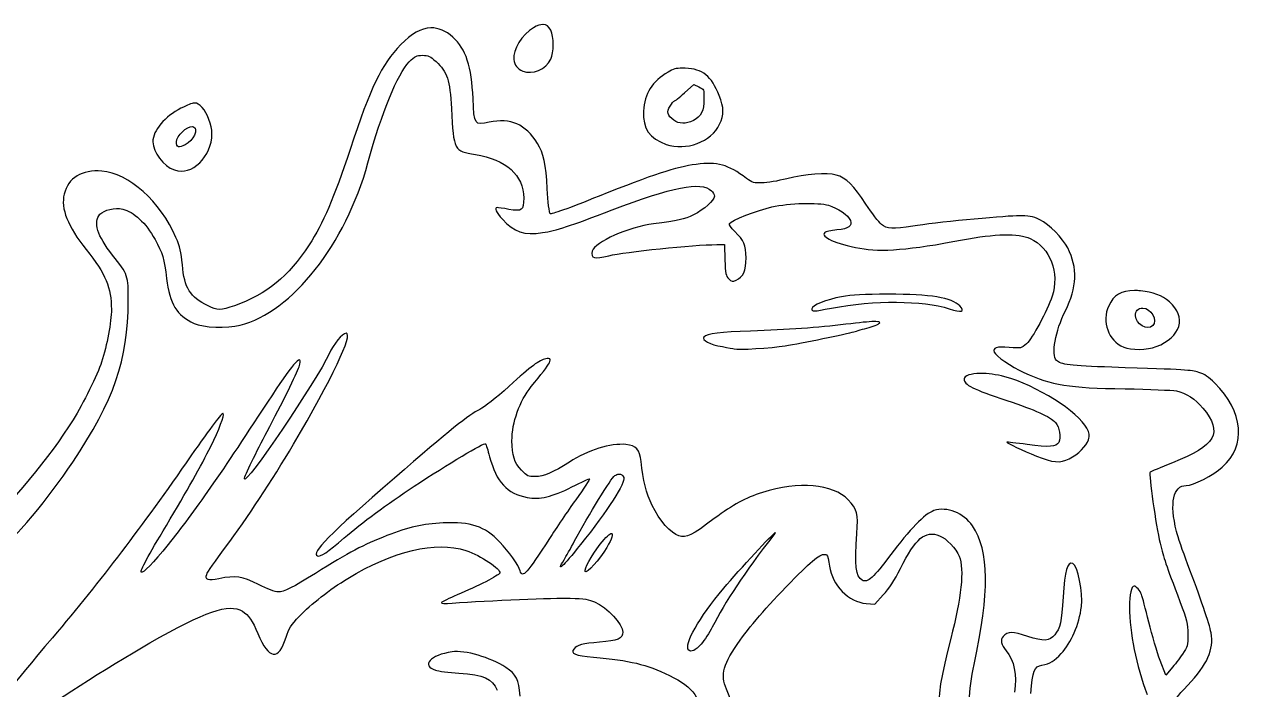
# Model space of a CAD drawing. Extents: x 61 to 2916, y 182 to 2969.
# Drawn here: x 1934 to 2554, y 2631 to 2969 of the extents above; entities that cross this region are included whole.
import ezdxf

# ---------------------------------------------------------------- set-up
doc = ezdxf.new("R2010")
doc.units = 0
doc.layers.add('Layer_1', color=7, linetype='CONTINUOUS')

msp = doc.modelspace()

# ---------------------------------------------------------------- linework, layer by layer
at = {"layer": 'Layer_1', "color": 7}
for points in [[(2140.15566, 2967.050985), (2140.15566, 2967.047867)], [(2140.15773, 2967.050021), (2140.15566, 2967.050985)], [(2197.034025, 2968.753138), (2197.03275, 2968.753138)], [(2135.85634, 2953.118519), (2135.85634, 2953.117351)], [(2135.85634, 2953.117351), (2135.85634, 2953.115851)], [(2268.863124, 2934.10361), (2273.607712, 2938.337031)], [(2273.607712, 2938.337031), (2276.175626, 2937.112412)], [(2285.21962, 2857.09943), (2289.072142, 2857.115588), (2289.363686, 2849.240563)], [(2361.111062, 2675.019332), (2365.433853, 2674.705848), (2369.746355, 2679.365538)], [(2515.92439, 2641.952775), (2513.070857, 2638.664207), (2510.289182, 2646.077792)]]:
    msp.add_lwpolyline(points, dxfattribs=at)
for points in [[(2267.714692, 2946.556291)], [(2020.120085, 2928.862388)], [(2019.156275, 2916.93267)], [(2372.117289, 2831.905536)], [(2497.234407, 2833.784957)], [(2501.502972, 2824.86401)], [(2364.965937, 2818.049535)], [(2418.991024, 2791.691054)], [(2235.571495, 2740.626444)], [(2314.844708, 2710.960343)], [(2231.809766, 2710.547249)]]:
    msp.add_lwpolyline(points, close=True, dxfattribs=at)
for points in [[(2140.15566, 2967.047867), (2135.253635, 2966.945111), (2130.156785, 2964.119377), (2124.86559, 2958.567859)], [(2151.24225, 2962.346397), (2147.664944, 2965.562706), (2143.970453, 2967.129896), (2140.15773, 2967.050021)], [(2192.273478, 2967.119836), (2186.334565, 2963.638775), (2181.476222, 2955.829826), (2182.256886, 2951.019684)], [(2197.03275, 2968.753138), (2195.723621, 2968.770713), (2194.156738, 2968.223741), (2192.273478, 2967.119836)], [(2200.929011, 2965.864458), (2199.97532, 2967.773553), (2198.716875, 2968.729792), (2197.034025, 2968.753138)], [(2200.999594, 2951.097325), (2202.678843, 2954.635235), (2202.642021, 2962.436199), (2200.929011, 2965.864458)], [(2161.531309, 2931.149523), (2160.834834, 2947.4371), (2157.887785, 2956.371503), (2151.24225, 2962.346397)], [(2124.86559, 2958.567859), (2114.953625, 2948.168251), (2109.580679, 2937.072693), (2099.093024, 2905.352843)], [(2129.137074, 2949.722997), (2132.09875, 2952.770256), (2132.786437, 2953.118519), (2135.85634, 2953.118519)], [(2135.85634, 2953.115851), (2138.83474, 2953.115851), (2139.724481, 2952.704393), (2142.749908, 2949.928342)], [(2108.158986, 2898.525081), (2115.348804, 2924.674815), (2123.043984, 2943.453651), (2129.137074, 2949.722997)], [(2142.749908, 2949.928342), (2148.475343, 2944.674718), (2149.769647, 2940.722963), (2150.551671, 2926.115766)], [(2182.256886, 2951.019684), (2182.759158, 2947.924199), (2183.915301, 2946.4474), (2186.866715, 2945.128064)], [(2186.866715, 2945.128064), (2191.419453, 2943.093082), (2198.6506, 2946.147086), (2200.999594, 2951.097325)], [(2267.714635, 2946.556293), (2264.42414, 2946.572734), (2263.180407, 2946.177873), (2260.501715, 2944.608041)], [(2269.261563, 2946.525535), (2268.697807, 2946.542826), (2268.184706, 2946.554023), (2267.714692, 2946.556291)], [(2286.473529, 2932.662206), (2282.479472, 2942.707212), (2278.068551, 2946.260177), (2269.261563, 2946.525535)], [(2260.501715, 2944.608041), (2252.515898, 2939.928103), (2248.577882, 2933.639864), (2248.114983, 2924.829661)], [(2263.616008, 2929.867267), (2263.891537, 2929.867267), (2266.253257, 2931.775443), (2268.863124, 2934.10361)], [(2276.175626, 2937.112412), (2278.714626, 2935.900858), (2278.742009, 2935.836936), (2278.742009, 2930.929288)], [(2020.120085, 2928.862388), (2018.648304, 2928.806148), (2016.684569, 2927.952537), (2013.302741, 2926.266681)], [(2023.987348, 2926.676835), (2022.571268, 2928.178264), (2021.591838, 2928.918945), (2020.120085, 2928.862388)], [(2169.727174, 2919.121653), (2162.285865, 2917.521822), (2162.102577, 2917.791007), (2161.531309, 2931.149523)], [(2261.510994, 2927.26862), (2262.392855, 2928.695801), (2263.341075, 2929.865765), (2263.616008, 2929.867267)], [(2278.742009, 2930.929288), (2278.742009, 2924.96452), (2277.312351, 2922.084346), (2273.335302, 2920.042539)], [(2286.691797, 2918.151416), (2289.003685, 2923.118831), (2288.954164, 2926.423162), (2286.473529, 2932.662206)], [(2013.302741, 2926.266681), (2005.150813, 2922.202942), (1999.024869, 2914.897221), (1999.024869, 2909.239279)], [(2028.991194, 2913.414101), (2028.991194, 2917.723913), (2026.697476, 2923.803125), (2023.987348, 2926.676835)], [(2150.551671, 2926.115766), (2151.695426, 2904.753892), (2151.8464, 2904.463362), (2162.709958, 2902.783656)], [(2194.212127, 2908.418), (2188.146788, 2918.214606), (2180.683369, 2921.477186), (2169.727174, 2919.121653)], [(2248.114983, 2924.829661), (2247.642701, 2915.841932), (2250.908138, 2911.035407), (2259.602307, 2907.916524)], [(2263.463617, 2920.17143), (2260.102851, 2922.815038), (2259.688566, 2924.320361), (2261.510994, 2927.26862)], [(2010.991137, 2909.262724), (2010.991137, 2912.32941), (2016.336644, 2917.165696), (2019.156275, 2916.93267)], [(2019.683605, 2916.816951), (2022.32556, 2915.803248), (2019.562566, 2909.844299), (2015.469183, 2907.727569)], [(2019.156275, 2916.932662), (2019.344212, 2916.916788), (2019.520471, 2916.879399), (2019.683605, 2916.816951)], [(2259.602307, 2907.916524), (2269.471441, 2904.37606), (2282.584411, 2909.330263), (2286.691797, 2918.151416)], [(2273.335302, 2920.042539), (2269.692459, 2918.172259), (2265.943345, 2918.220902), (2263.463617, 2920.17143)], [(1999.024869, 2909.239279), (1999.024869, 2903.948838), (2004.370801, 2896.965964), (2009.95989, 2894.957008)], [(2009.95989, 2894.957008), (2018.853959, 2891.760198), (2028.991194, 2901.591812), (2028.991194, 2913.414101)], [(2015.469183, 2907.727569), (2012.101896, 2905.986362), (2010.991137, 2906.367116), (2010.991137, 2909.262724)], [(2099.093024, 2905.352843), (2090.86062, 2880.454263), (2085.475825, 2867.917742), (2078.30242, 2856.949857)], [(2199.216001, 2885.337848), (2198.517598, 2898.01492), (2197.36619, 2903.32361), (2194.212127, 2908.418)], [(2043.286697, 2816.190353), (2069.818554, 2822.962949), (2096.798314, 2857.20565), (2108.158986, 2898.525081)], [(2162.709958, 2902.783656), (2178.239812, 2900.382599), (2187.241711, 2892.273318), (2187.241711, 2880.684956)], [(2274.727514, 2897.783198), (2264.621602, 2896.506844), (2252.789328, 2892.638736), (2225.596515, 2881.722604)], [(2300.368212, 2890.646462), (2290.675621, 2897.819184), (2285.788308, 2899.180229), (2274.727514, 2897.783198)], [(1973.162983, 2894.423611), (1963.138, 2895.228281), (1955.962724, 2890.842903), (1954.014438, 2882.722395)], [(2010.750985, 2860.754068), (2002.930201, 2878.801075), (1986.702172, 2893.336776), (1973.162983, 2894.423611)], [(2308.243251, 2888.36569), (2304.115682, 2888.254232), (2303.272599, 2888.497303), (2300.368212, 2890.646462)], [(2320.741272, 2890.485332), (2316.410004, 2889.387779), (2310.785596, 2888.434241), (2308.243251, 2888.36569)], [(2345.820992, 2892.377909), (2341.05795, 2893.711489), (2330.256924, 2892.896438), (2320.741272, 2890.485332)], [(2360.963093, 2877.664977), (2354.870598, 2887.008957), (2350.771687, 2890.991754), (2345.820992, 2892.377909)], [(2200.598859, 2872.706466), (2200.198577, 2873.10666), (2199.576597, 2878.79131), (2199.216001, 2885.337848)], [(2232.063184, 2874.679074), (2262.526424, 2886.370935), (2277.265097, 2889.221566), (2282.547731, 2884.440825)], [(2282.547731, 2884.440825), (2283.342596, 2883.721497), (2283.992016, 2882.457641), (2283.992016, 2881.632711)], [(1954.014438, 2882.722395), (1952.224042, 2875.258522), (1955.708087, 2866.514245), (1965.249846, 2854.525533)], [(2187.241711, 2880.684956), (2187.241711, 2874.374586), (2186.484887, 2873.802941), (2179.666975, 2874.972047)], [(2225.596515, 2881.722604), (2209.914015, 2875.427082), (2201.068788, 2872.236282), (2200.598859, 2872.706466)], [(2283.992016, 2881.632711), (2283.992016, 2879.46543), (2278.812563, 2874.862674), (2273.342587, 2872.169789)], [(2313.242108, 2876.230389), (2321.951896, 2878.145669), (2336.750692, 2878.583192), (2341.926771, 2877.078535)], [(1978.566742, 2851.765659), (1970.735442, 2861.606364), (1968.631845, 2868.417353), (1972.178508, 2872.456642)], [(1972.178508, 2872.456642), (1974.166167, 2874.720448), (1979.729687, 2875.993676), (1983.70838, 2875.096298)], [(1983.70838, 2875.096298), (1989.242505, 2873.848219), (1995.504257, 2867.988951), (2000.154224, 2859.706601)], [(2173.728544, 2875.865606), (2172.11537, 2875.865606), (2173.164901, 2873.585022), (2176.470704, 2869.908066)], [(2179.666975, 2874.972047), (2176.805108, 2875.462773), (2174.133248, 2875.865606), (2173.728544, 2875.865606)], [(2196.855527, 2863.149255), (2203.757344, 2864.193933), (2210.480748, 2866.395595), (2232.063184, 2874.679074)], [(2273.342587, 2872.169789), (2268.653501, 2869.861431), (2265.685419, 2869.197583), (2253.048558, 2867.633151)], [(2291.698591, 2867.820695), (2292.26042, 2869.28455), (2305.940293, 2874.624708), (2313.242108, 2876.230389)], [(2341.926771, 2877.078535), (2346.588928, 2875.723207), (2352.145333, 2871.875561), (2353.053811, 2869.374902)], [(2368.754623, 2867.345116), (2367.46066, 2868.433896), (2363.954305, 2873.077514), (2360.963093, 2877.664977)], [(2176.470704, 2869.908066), (2182.324549, 2863.397214), (2187.392316, 2861.716901), (2196.855527, 2863.149255)], [(2253.048558, 2867.633151), (2240.685523, 2866.102548), (2223.194797, 2858.300737), (2222.068504, 2853.813774)], [(2294.396871, 2863.698614), (2292.409523, 2865.589595), (2291.420795, 2867.098518), (2291.698591, 2867.820695)], [(2353.053811, 2869.374902), (2354.105752, 2866.479892), (2352.248684, 2865.159425), (2346.226149, 2864.515998)], [(2384.803558, 2866.486718), (2374.663914, 2864.825012), (2371.550726, 2864.992435), (2368.754623, 2867.345116)], [(2437.366644, 2871.626865), (2429.07732, 2871.509482), (2395.292801, 2868.205797), (2384.803558, 2866.486718)], [(2449.125046, 2869.646394), (2445.263056, 2871.539926), (2444.168709, 2871.72324), (2437.366644, 2871.626865)], [(2463.370659, 2855.368516), (2460.812922, 2860.371109), (2453.890639, 2867.309612), (2449.125046, 2869.646394)], [(2000.154224, 2859.706601), (2003.867083, 2853.09338), (2004.891839, 2849.640564), (2006.019465, 2839.932615)], [(2013.995587, 2846.902463), (2013.430981, 2853.328484), (2012.79993, 2856.026128), (2010.750985, 2860.754068)], [(2300.102435, 2850.365567), (2300.085427, 2856.889311), (2299.077481, 2859.244875), (2294.396871, 2863.698614)], [(2339.993197, 2863.165407), (2337.791492, 2860.96385), (2345.467368, 2857.551864), (2357.920034, 2855.196631)], [(2346.226149, 2864.515998), (2343.219175, 2864.194622), (2340.414086, 2863.586384), (2339.993197, 2863.165407)], [(2357.920034, 2855.196631), (2368.530713, 2853.189852), (2383.382489, 2854.415962), (2409.925061, 2859.490104)], [(2409.925061, 2859.490104), (2426.432077, 2862.645812), (2438.35676, 2862.894873), (2444.310952, 2860.206416)], [(2444.310952, 2860.206416), (2454.47146, 2855.618575), (2459.335897, 2842.762416), (2455.411516, 2830.865504)], [(1965.249846, 2854.525533), (1975.068495, 2842.188368), (1977.980847, 2835.213629), (1977.980847, 2824.163621)], [(2078.30242, 2856.949857), (2067.699508, 2840.737954), (2057.044806, 2832.065377), (2040.380439, 2826.081109)], [(2222.068504, 2853.813774), (2221.139049, 2850.110411), (2222.995606, 2849.588531), (2230.494345, 2851.44951)], [(2230.494345, 2851.44951), (2238.459072, 2853.426061), (2273.586481, 2857.053004), (2285.21962, 2857.09943)], [(2462.213412, 2823.553476), (2468.083755, 2835.218187), (2468.454612, 2845.424387), (2463.370659, 2855.368516)], [(1986.542865, 2828.618125), (1986.629038, 2841.237364), (1986.387242, 2841.938603), (1978.566742, 2851.765659)], [(2289.363686, 2849.240563), (2289.616821, 2842.40631), (2289.869105, 2841.154787), (2291.27087, 2839.752733)], [(2295.04578, 2839.033496), (2298.607523, 2840.50875), (2300.130782, 2843.897695), (2300.102435, 2850.365567)], [(2027.072331, 2825.966844), (2017.736056, 2830.632833), (2015.046791, 2834.93985), (2013.995587, 2846.902463)], [(2006.019465, 2839.932615), (2007.518487, 2827.032342), (2011.148715, 2821.085512), (2019.953153, 2817.110275)], [(2291.27087, 2839.752733), (2292.688736, 2838.334935), (2293.149396, 2838.247869), (2295.04578, 2839.033496)], [(1958.362118, 2746.693548), (1979.364981, 2778.109566), (1986.335935, 2798.374203), (1986.542865, 2828.618125)], [(2348.492228, 2830.606218), (2340.892604, 2829.240388), (2333.492172, 2826.194501), (2333.492172, 2824.433344)], [(2343.391664, 2824.834717), (2365.195601, 2828.988229), (2389.65901, 2828.863084), (2403.242391, 2824.527095)], [(2372.117289, 2831.905536), (2359.915291, 2831.890512), (2353.761369, 2831.553172), (2348.492228, 2830.606218)], [(2408.524657, 2825.953861), (2404.55444, 2830.180051), (2393.839842, 2831.93111), (2372.117289, 2831.905536)], [(2455.411516, 2830.865504), (2452.985931, 2823.5115), (2445.369724, 2809.381702), (2442.450568, 2806.818554)], [(2497.234407, 2833.784938), (2490.552644, 2833.823942), (2486.612276, 2831.433373), (2484.153326, 2826.019781)], [(2500.269585, 2833.620888), (2499.19956, 2833.723871), (2498.188949, 2833.779402), (2497.234407, 2833.784957)], [(2515.003014, 2828.055931), (2511.25699, 2831.262492), (2506.632846, 2833.008735), (2500.269585, 2833.620888)], [(1977.980847, 2824.163621), (1977.972343, 2817.856625), (1975.766245, 2805.979408), (1973.020854, 2797.487265)], [(2040.380439, 2826.081109), (2033.591129, 2823.64315), (2031.753168, 2823.627528), (2027.072331, 2825.966844)], [(2333.492172, 2824.433344), (2333.492172, 2823.050566), (2334.166876, 2823.077461), (2343.391664, 2824.834717)], [(2403.242391, 2824.527095), (2409.537904, 2822.517614), (2411.304829, 2822.994428), (2408.524657, 2825.953861)], [(2457.641624, 2798.321461), (2454.826869, 2801.136302), (2457.018652, 2813.231583), (2462.213412, 2823.553476)], [(2484.153326, 2826.019781), (2480.479898, 2817.93288), (2483.913798, 2808.455473), (2491.748585, 2805.0578)], [(2497.742689, 2820.92943), (2497.742689, 2823.586616), (2498.963405, 2824.86401), (2501.502972, 2824.86401)], [(2501.502972, 2824.86401), (2505.482798, 2824.86401), (2509.119859, 2818.540006), (2506.593331, 2816.013399)], [(2508.279412, 2805.308298), (2520.839766, 2810.080864), (2523.901278, 2820.439282), (2515.003014, 2828.055931)], [(2019.953153, 2817.110275), (2024.710497, 2814.962202), (2036.632969, 2814.491904), (2043.286697, 2816.190353)], [(2350.742235, 2816.66086), (2336.542884, 2814.908411), (2321.205928, 2813.82129), (2302.367069, 2813.231654)], [(2364.965937, 2818.049535), (2362.358933, 2817.99253), (2357.868075, 2817.540306), (2350.742235, 2816.66086)], [(2362.554751, 2815.099334), (2365.545312, 2815.967175), (2367.992271, 2816.999726), (2367.992271, 2817.394752)], [(2365.970794, 2818.049535), (2365.673127, 2818.057472), (2365.338382, 2818.057755), (2364.965937, 2818.049535)], [(2367.992271, 2817.394752), (2367.992271, 2817.789855), (2367.399715, 2818.011584), (2365.970794, 2818.049535)], [(2506.593331, 2816.013399), (2503.896979, 2813.317079), (2497.742689, 2816.73527), (2497.742689, 2820.92943)], [(2070.402521, 2755.867894), (2089.906107, 2788.872055), (2100.946293, 2812.118071), (2097.11693, 2812.118071)], [(2097.11693, 2812.118071), (2095.228483, 2812.118071), (2090.69638, 2806.641839), (2088.427466, 2801.61804)], [(2278.687838, 2810.173047), (2277.407141, 2808.629776), (2281.793911, 2806.361678), (2288.052602, 2805.330261)], [(2302.367069, 2813.231654), (2287.316158, 2812.760562), (2280.056977, 2811.822904), (2278.687838, 2810.173047)], [(2319.992129, 2805.752137), (2327.922642, 2807.040796), (2351.368184, 2811.814879), (2354.867225, 2812.85372)], [(2354.867225, 2812.85372), (2356.104807, 2813.221063), (2359.564191, 2814.231587), (2362.554751, 2815.099334)], [(2288.052602, 2805.330261), (2290.975953, 2804.84854), (2293.704308, 2804.323187), (2294.117033, 2804.162777)], [(2294.117033, 2804.162777), (2295.657186, 2803.563299), (2313.123166, 2804.636051), (2319.992129, 2805.752137)], [(2433.674648, 2804.899597), (2426.993622, 2805.417775), (2425.317066, 2804.884007), (2426.077944, 2802.486989)], [(2442.450568, 2806.818554), (2439.74747, 2804.44518), (2439.692053, 2804.432789), (2433.674648, 2804.899597)], [(2491.748585, 2805.0578), (2495.50626, 2803.42844), (2503.657819, 2803.552079), (2508.279412, 2805.308298)], [(1973.020854, 2797.487265), (1971.009354, 2791.264886), (1963.55838, 2776.209097), (1958.545265, 2768.237173)], [(2088.427466, 2801.61804), (2082.560865, 2788.628374), (2045.491265, 2733.913689), (2045.491265, 2738.244299)], [(2073.213506, 2795.105319), (2075.765262, 2802.97472), (2070.388404, 2797.348673), (2059.685656, 2780.94756)], [(2198.513715, 2799.10875), (2194.953984, 2798.396772), (2191.323302, 2795.704225), (2179.741668, 2785.182443)], [(2191.07235, 2785.028632), (2201.53781, 2797.849772), (2202.64015, 2799.934059), (2198.513715, 2799.10875)], [(2426.077944, 2802.486989), (2426.670358, 2800.620998), (2434.830535, 2795.059108), (2441.117515, 2792.234517)], [(2485.74181, 2794.865884), (2464.45157, 2795.566469), (2459.828107, 2796.135203), (2457.641624, 2798.321461)], [(2056.983011, 2762.242913), (2064.401586, 2776.112648), (2072.127295, 2791.754757), (2073.213506, 2795.105319)], [(2418.991024, 2791.691054), (2414.230533, 2791.641476), (2410.742405, 2790.675882), (2410.742405, 2788.921024)], [(2431.367466, 2790.087048), (2427.165742, 2791.214358), (2422.693706, 2791.729747), (2418.991024, 2791.691054)], [(2441.117515, 2792.234517), (2455.869596, 2785.60659), (2463.419954, 2784.388488), (2492.492682, 2783.947869)], [(2529.822078, 2792.262843), (2525.758856, 2793.512138), (2524.310149, 2793.596582), (2485.74181, 2794.865884)], [(2537.960712, 2786.863419), (2534.854497, 2789.969772), (2532.759602, 2791.35964), (2529.822078, 2792.262843)], [(2179.741668, 2785.182443), (2173.071471, 2779.122431), (2167.363724, 2774.589934), (2164.979014, 2773.460721)], [(2181.253446, 2757.511449), (2181.276124, 2766.88648), (2185.166829, 2777.79374), (2191.07235, 2785.028632)], [(2410.742405, 2788.921024), (2410.742405, 2785.927691), (2415.137056, 2783.718287), (2432.492483, 2777.985938)], [(2473.105402, 2763.894091), (2468.849735, 2772.236224), (2447.152637, 2785.851932), (2431.367466, 2790.087048)], [(2541.766462, 2744.166017), (2554.112404, 2755.307511), (2552.605104, 2772.219083), (2537.960712, 2786.863419)], [(2059.685656, 2780.94756), (2033.023433, 2740.090042), (2020.319163, 2721.835912), (2006.759253, 2704.908752)], [(2492.492682, 2783.947869), (2504.661401, 2783.763333), (2516.358121, 2783.257469), (2518.484991, 2782.824334)], [(2518.484991, 2782.824334), (2523.269547, 2781.850088), (2528.218287, 2778.646146), (2531.92936, 2774.117272)], [(2164.979014, 2773.460721), (2159.459885, 2770.84734), (2149.877023, 2763.158246), (2121.62969, 2738.679362)], [(2432.492483, 2777.985938), (2446.744843, 2773.278481), (2454.368704, 2769.837933), (2457.142952, 2766.860409)], [(2531.92936, 2774.117272), (2542.235909, 2761.539431), (2538.706254, 2755.197458), (2516.492739, 2746.374511)], [(1958.545265, 2768.237173), (1933.977087, 2729.167891), (1887.90159, 2683.681527), (1835.090756, 2646.361796)], [(2034.753933, 2771.354272), (2034.177704, 2771.930665), (2028.614241, 2764.651165), (2018.333006, 2749.867874)], [(2028.417006, 2754.74289), (2032.591885, 2763.11771), (2035.463504, 2770.644928), (2034.753933, 2771.354272)], [(2457.142952, 2766.860409), (2459.196687, 2764.656468), (2460.107348, 2759.163557), (2458.818771, 2756.755889)], [(2045.491265, 2738.244299), (2045.491265, 2739.38834), (2051.756787, 2752.472482), (2056.983011, 2762.242913)], [(2473.817382, 2758.068394), (2474.533728, 2760.458427), (2474.432616, 2761.292791), (2473.105402, 2763.894091)], [(2005.86713, 2714.617756), (2016.458817, 2732.34773), (2023.48842, 2744.855445), (2028.417006, 2754.74289)], [(2035.918523, 2703.564021), (2047.227122, 2718.747672), (2059.18412, 2736.884155), (2070.402521, 2755.867894)], [(2131.718141, 2734.533844), (2148.811732, 2745.761823), (2167.18755, 2756.727021), (2167.803209, 2756.06711)], [(2167.803209, 2756.06711), (2168.098353, 2755.750675), (2169.064885, 2752.79286), (2169.952132, 2749.492875)], [(2186.105015, 2742.634453), (2182.512033, 2746.384248), (2181.225043, 2750.2953), (2181.253446, 2757.511449)], [(2239.128136, 2755.684789), (2231.464109, 2756.421201), (2219.737596, 2752.783773), (2210.475731, 2746.797552)], [(2246.825952, 2747.078803), (2246.210577, 2753.044104), (2244.292366, 2755.188498), (2239.128136, 2755.684789)], [(2442.805014, 2755.685081), (2437.133125, 2756.441736), (2432.492483, 2756.965914), (2432.492483, 2756.84964)], [(2432.492483, 2756.84964), (2432.492483, 2756.392064), (2440.673665, 2752.530346), (2447.460367, 2749.784671)], [(2458.818771, 2756.755889), (2457.55134, 2754.387847), (2454.207667, 2754.163776), (2442.805014, 2755.685081)], [(2464.057071, 2748.395997), (2468.630815, 2750.729427), (2472.880557, 2754.941568), (2473.817382, 2758.068394)], [(2018.333006, 2749.867874), (1992.709401, 2713.023405), (1973.561366, 2687.899521), (1948.027619, 2657.617586)], [(2169.952132, 2749.492875), (2173.439041, 2736.521042), (2178.706453, 2730.786771), (2188.942419, 2728.819469)], [(2447.460367, 2749.784671), (2455.667259, 2746.464471), (2459.623444, 2746.134141), (2464.057071, 2748.395997)], [(1912.258955, 2692.092769), (1932.053093, 2711.525176), (1945.488874, 2727.43774), (1958.362118, 2746.693548)], [(2193.134845, 2739.367843), (2189.510767, 2739.367843), (2189.013597, 2739.598839), (2186.105015, 2742.634453)], [(2210.475731, 2746.797552), (2202.123704, 2741.399349), (2197.380619, 2739.367843), (2193.134845, 2739.367843)], [(2252.415778, 2724.810176), (2249.44849, 2730.940627), (2247.82171, 2737.423573), (2246.825952, 2747.078803)], [(2505.134334, 2741.645978), (2504.340319, 2740.977876), (2508.127673, 2714.162454), (2510.218826, 2705.648796)], [(2516.492739, 2746.374511), (2510.511617, 2743.998699), (2505.400735, 2741.87023), (2505.134334, 2741.645978)], [(2523.469022, 2734.864231), (2527.013758, 2734.864231), (2537.193456, 2740.039129), (2541.766462, 2744.166017)], [(2121.62969, 2738.679362), (2088.463693, 2709.937685), (2079.126454, 2700.477989), (2082.609111, 2699.141619)], [(2211.731086, 2734.174951), (2216.558247, 2736.610345), (2220.633772, 2738.474912), (2220.789678, 2738.319009)], [(2213.102152, 2706.738635), (2220.063241, 2719.750579), (2231.736264, 2738.738487), (2233.475296, 2739.877905)], [(2220.789678, 2738.319009), (2220.945584, 2738.163103), (2217.742878, 2733.357119), (2213.672002, 2727.638802)], [(2237.97823, 2738.969696), (2239.017131, 2736.262036), (2230.130602, 2722.423803), (2216.077263, 2704.863625)], [(2233.475296, 2739.877905), (2234.204086, 2740.355431), (2234.92199, 2740.601243), (2235.571495, 2740.626444)], [(2235.571495, 2740.626444), (2236.653823, 2740.668368), (2237.545265, 2740.097917), (2237.97823, 2738.969696)], [(2351.940501, 2727.62708), (2344.163286, 2735.629313), (2326.708758, 2737.116296), (2308.3847, 2731.337544)], [(2096.11641, 2708.247125), (2105.20298, 2716.102662), (2117.651167, 2725.29389), (2131.718141, 2734.533844)], [(2188.942419, 2728.819469), (2195.351544, 2727.587585), (2201.573413, 2729.049955), (2211.731086, 2734.174951)], [(2308.3847, 2731.337544), (2299.621394, 2728.573838), (2293.646934, 2725.322982), (2283.965682, 2718.052833)], [(2518.541287, 2711.614156), (2514.977729, 2726.078945), (2516.839303, 2734.864231), (2523.469022, 2734.864231)], [(2213.672002, 2727.638802), (2209.600928, 2721.920566), (2203.591687, 2713.079673), (2200.318455, 2707.992233)], [(2265.991959, 2709.278373), (2261.928737, 2710.495602), (2256.137736, 2717.120867), (2252.415778, 2724.810176)], [(2356.320354, 2710.533756), (2357.085455, 2720.529094), (2356.458118, 2722.978956), (2351.940501, 2727.62708)], [(2415.047651, 2714.333582), (2410.560676, 2721.007266), (2402.126615, 2724.348091), (2395.382064, 2722.122181)], [(2283.965682, 2718.052833), (2272.615215, 2709.528729), (2269.777895, 2708.143972), (2265.991959, 2709.278373)], [(2395.382064, 2722.122181), (2391.001984, 2720.676536), (2382.738824, 2712.256376), (2373.507488, 2699.833048)], [(1993.155178, 2690.953124), (1992.55511, 2691.553221), (1996.710062, 2699.288908), (2005.86713, 2714.617756)], [(2146.366587, 2715.877533), (2136.044306, 2715.382319), (2128.612607, 2713.715146), (2117.777168, 2709.462965)], [(2175.149415, 2706.156794), (2167.269075, 2714.264473), (2160.486257, 2716.554928), (2146.366587, 2715.877533)], [(2226.014797, 2705.045269), (2228.926101, 2708.836081), (2230.976293, 2710.614827), (2231.809766, 2710.547249)], [(2288.776204, 2682.73855), (2296.943864, 2692.395056), (2313.892661, 2710.634245), (2314.844708, 2710.960343)], [(2314.844708, 2710.960343), (2314.980772, 2711.006832), (2314.79085, 2710.687933), (2314.201582, 2709.926148)], [(2378.44608, 2692.757183), (2386.20059, 2708.194316), (2390.963263, 2712.178819), (2398.312388, 2709.384672)], [(2415.81227, 2644.117544), (2423.825244, 2680.919439), (2423.599548, 2701.614204), (2415.047651, 2714.333582)], [(2524.185282, 2695.114114), (2521.74147, 2701.507876), (2519.201733, 2708.932913), (2518.541287, 2711.614156)], [(2006.759253, 2704.908752), (1999.22219, 2695.499967), (1993.982671, 2690.125717), (1993.155178, 2690.953124)], [(2117.777168, 2709.462965), (2105.533359, 2704.658141), (2098.941313, 2701.163267), (2081.491378, 2690.226574)], [(2082.609111, 2699.141619), (2084.116835, 2698.563038), (2087.737454, 2701.003449), (2096.11641, 2708.247125)], [(2097.988557, 2687.758525), (2120.776119, 2701.675999), (2142.653615, 2706.850463), (2157.859836, 2701.919212)], [(2185.466367, 2691.615243), (2184.806459, 2694.244357), (2179.612833, 2701.564399), (2175.149415, 2706.156794)], [(2200.318455, 2707.992233), (2188.817155, 2690.117015), (2186.487126, 2687.547825), (2185.466367, 2691.615243)], [(2216.077263, 2704.863625), (2207.105298, 2693.652963), (2203.391589, 2690.234794), (2207.740856, 2697.190753)], [(2207.740856, 2697.190753), (2208.702881, 2698.729461), (2211.116164, 2703.026117), (2213.102152, 2706.738635)], [(2218.443009, 2691.24053), (2217.752714, 2692.357299), (2221.457183, 2699.110722), (2226.014797, 2705.045269)], [(2231.809766, 2710.547249), (2232.754387, 2710.470713), (2232.134816, 2708.022649), (2229.429337, 2703.448594)], [(2314.201582, 2709.926148), (2299.11949, 2690.424291), (2289.440704, 2675.899663), (2282.924145, 2662.986535)], [(2359.088933, 2686.814925), (2355.737605, 2688.608553), (2355.075969, 2694.275878), (2356.320354, 2710.533756)], [(2398.312388, 2709.384672), (2401.641945, 2708.118829), (2406.835543, 2702.695794), (2408.264521, 2698.993027)], [(2510.218826, 2705.648796), (2512.161698, 2697.739061), (2512.937656, 2695.452345), (2520.280858, 2675.990003)], [(2026.345724, 2689.800299), (2026.622103, 2690.671813), (2030.929814, 2696.865902), (2035.918523, 2703.564021)], [(2157.859836, 2701.919212), (2165.544273, 2699.427239), (2175.735083, 2692.574603), (2175.051307, 2690.35864)], [(2229.429337, 2703.448594), (2225.785672, 2697.288095), (2219.216558, 2689.988576), (2218.443009, 2691.24053)], [(2324.866289, 2688.005197), (2334.964463, 2698.228095), (2338.773133, 2700.986044), (2340.943033, 2699.644884)], [(2340.943033, 2699.644884), (2341.447573, 2699.3331), (2342.141411, 2696.808387), (2342.48551, 2694.034507)], [(2373.507488, 2699.833048), (2364.776185, 2688.082385), (2361.77851, 2685.375516), (2359.088933, 2686.814925)], [(2408.264521, 2698.993027), (2410.886009, 2692.199805), (2409.400934, 2677.722232), (2403.982775, 2657.23899)], [(2342.48551, 2694.034507), (2343.690238, 2684.319862), (2352.165997, 2675.666314), (2361.111062, 2675.019332)], [(2369.746355, 2679.365538), (2372.731813, 2682.590298), (2375.409315, 2686.712141), (2378.44608, 2692.757183)], [(2465.864674, 2695.386071), (2463.19219, 2696.41162), (2461.852759, 2691.710232), (2461.013134, 2678.357195)], [(2470.350061, 2673.515888), (2471.271579, 2680.365434), (2468.389784, 2694.417129), (2465.864674, 2695.386071)], [(2536.079862, 2660.105704), (2535.210473, 2664.809558), (2530.751476, 2677.934406), (2524.185282, 2695.114114)], [(2032.517107, 2687.591309), (2026.963112, 2686.487324), (2025.46409, 2687.023131), (2026.345724, 2689.800299)], [(2052.616282, 2684.622065), (2044.189761, 2688.867159), (2041.176127, 2689.312426), (2032.517107, 2687.591309)], [(2081.491378, 2690.226574), (2070.232413, 2683.170041), (2065.589958, 2680.868642), (2062.578704, 2680.854469)], [(2073.503605, 2668.664235), (2079.17093, 2674.630645), (2088.844018, 2682.173547), (2097.988557, 2687.758525)], [(2175.051307, 2690.35864), (2174.721382, 2689.289295), (2163.763401, 2683.697741), (2153.554676, 2679.389859)], [(2297.129393, 2656.488997), (2303.061474, 2664.767521), (2312.454216, 2675.43957), (2324.866289, 2688.005197)], [(2062.578704, 2680.854469), (2061.094763, 2680.845965), (2057.136252, 2682.345044), (2052.616282, 2684.622065)], [(2270.99297, 2651.362978), (2268.34733, 2654.008617), (2276.211031, 2667.883118), (2288.776204, 2682.73855)], [(2497.060104, 2683.865042), (2495.683936, 2683.865042), (2494.742689, 2679.548458), (2494.742689, 2673.236079)], [(2500.821833, 2679.532017), (2500.074589, 2681.497312), (2498.01938, 2683.865042), (2497.060104, 2683.865042)], [(1997.48826, 2654.981102), (2025.734176, 2671.213157), (2037.616594, 2675.281623), (2044.448367, 2671.059263)], [(2145.524326, 2675.466981), (2145.244262, 2675.013436), (2147.271749, 2674.907534), (2150.97069, 2675.181361)], [(2153.554676, 2679.389859), (2149.383765, 2677.629907), (2145.770913, 2675.864258), (2145.524326, 2675.466981)], [(2150.97069, 2675.181361), (2169.810966, 2676.575813), (2203.132983, 2677.983616), (2210.863937, 2677.711149)], [(2210.863937, 2677.711149), (2217.882825, 2677.463967), (2220.606985, 2677.052347), (2223.238961, 2675.844925)], [(2223.238961, 2675.844925), (2229.851672, 2672.81125), (2237.489025, 2664.596166), (2237.489025, 2660.516758)], [(2461.013134, 2678.357195), (2460.208971, 2665.565901), (2459.511391, 2662.392278), (2456.794374, 2659.163295)], [(2460.052158, 2649.618333), (2465.188325, 2655.190328), (2469.108199, 2664.287472), (2470.350061, 2673.515888)], [(2504.516181, 2665.585177), (2502.871203, 2672.237913), (2501.208763, 2678.514405), (2500.821833, 2679.532017)], [(2520.280858, 2675.990003), (2523.823042, 2666.601315), (2524.249572, 2664.84468), (2524.306266, 2659.399138)], [(2044.448367, 2671.059263), (2047.709098, 2669.044164), (2049.54261, 2666.398637), (2052.280886, 2659.757949)], [(2066.626166, 2657.897593), (2067.98286, 2662.364159), (2068.935275, 2663.855215), (2073.503605, 2668.664235)], [(2494.742689, 2673.236079), (2494.742689, 2660.151909), (2498.082054, 2643.626241), (2503.72072, 2628.798447)], [(2282.924145, 2662.986535), (2281.536581, 2660.237261), (2278.987235, 2656.385333), (2277.258124, 2654.425964)], [(2510.289182, 2646.077792), (2508.759262, 2650.154224), (2506.161103, 2658.932412), (2504.516181, 2665.585177)], [(1948.027619, 2657.617586), (1927.174482, 2632.88616), (1917.346905, 2620.63501), (1912.127115, 2612.866469)], [(1938.238054, 2617.179197), (1944.45363, 2622.520339), (1975.76976, 2642.50009), (1997.48826, 2654.981102)], [(2052.280886, 2659.757949), (2057.756276, 2646.480285), (2062.953644, 2645.806346), (2066.626166, 2657.897593)], [(2225.757013, 2655.382461), (2217.039288, 2654.672805), (2214.402521, 2653.992063), (2212.772623, 2652.027959)], [(2237.489025, 2660.516758), (2237.489025, 2657.211862), (2235.034554, 2656.137698), (2225.757013, 2655.382461)], [(2290.213856, 2631.5558), (2286.932233, 2638.893389), (2288.454272, 2644.382442), (2297.129393, 2656.488997)], [(2403.982775, 2657.23899), (2394.406206, 2621.036595), (2395.575246, 2608.704601), (2409.62833, 2597.660673)], [(2430.607268, 2658.354398), (2429.008863, 2656.588068), (2429.525536, 2654.084841), (2432.127748, 2650.992063)], [(2443.046753, 2658.345894), (2435.52752, 2660.844359), (2432.864248, 2660.844557), (2430.607268, 2658.354398)], [(2456.794374, 2659.163295), (2453.951783, 2655.784755), (2451.242533, 2655.622925), (2443.046753, 2658.345894)], [(2524.306266, 2659.399138), (2524.36636, 2653.54552), (2524.259777, 2653.152126), (2521.57431, 2649.274092)], [(2524.242429, 2633.526027), (2534.232914, 2644.067824), (2537.633281, 2651.702909), (2536.079862, 2660.105704)], [(2150.863738, 2650.500109), (2139.787325, 2648.8301), (2135.098325, 2643.592112), (2142.49357, 2641.151446)], [(2178.145078, 2642.55477), (2170.570654, 2647.612786), (2157.317736, 2651.473246), (2150.863738, 2650.500109)], [(2212.772623, 2652.027959), (2210.780371, 2649.627715), (2213.286971, 2648.530761), (2222.589996, 2647.731558)], [(2277.258124, 2654.425964), (2274.362212, 2651.143717), (2272.246738, 2650.10904), (2270.99297, 2651.362978)], [(2432.127748, 2650.992063), (2436.170504, 2646.186105), (2437.664424, 2638.69638), (2436.312832, 2629.986139)], [(2450.249383, 2643.79411), (2454.407567, 2644.547504), (2456.553995, 2645.823184), (2460.052158, 2649.618333)], [(2521.57431, 2649.274092), (2520.037106, 2647.054898), (2517.494222, 2643.760434), (2515.92439, 2641.952775)], [(2185.360918, 2627.986857), (2184.667023, 2636.748831), (2183.591583, 2638.917852), (2178.145078, 2642.55477)], [(2222.589996, 2647.731558), (2241.417743, 2646.114048), (2249.209216, 2644.24482), (2261.197566, 2638.47077)], [(2414.690201, 2614.657971), (2412.438918, 2618.096945), (2412.925146, 2630.858022), (2415.81227, 2644.117544)], [(2444.557029, 2629.388792), (2445.503009, 2640.774891), (2446.422288, 2643.100753), (2450.249383, 2643.79411)], [(2142.49357, 2641.151446), (2143.877477, 2640.694783), (2149.218618, 2640.023339), (2154.363261, 2639.658774)], [(2154.363261, 2639.658774), (2167.180945, 2638.750437), (2171.056117, 2637.023792), (2173.828125, 2630.986885)], [(2261.197566, 2638.47077), (2273.644534, 2632.475929), (2277.521066, 2626.713643), (2277.5834, 2614.111818)], [(2291.362344, 2600.931694), (2294.641416, 2610.920819), (2294.201931, 2622.63775), (2290.213856, 2631.5558)], [(2518.000746, 2623.710072), (2517.992242, 2626.723054), (2518.39482, 2627.355834), (2524.242429, 2633.526027)]]:
    msp.add_open_spline(points, degree=3, dxfattribs=at)

doc.saveas('drawing.dxf')
